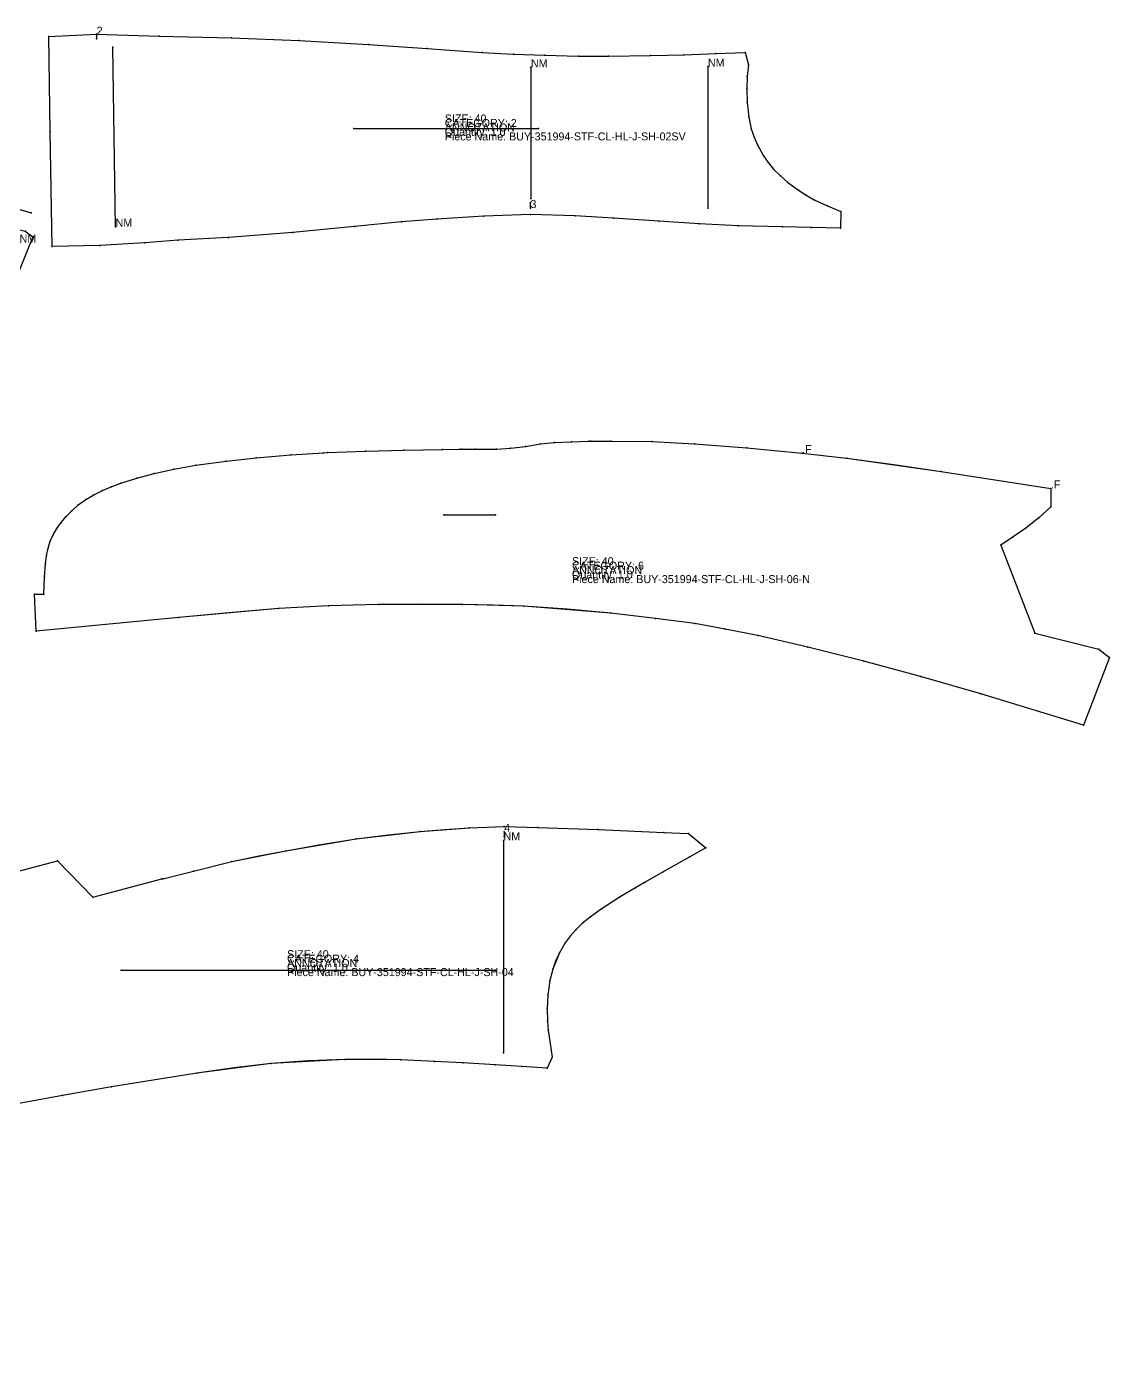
# Model space of a CAD drawing. Extents: x 0 to 67.6, y -21.7 to 36.6.
# Drawn here: x 33.76 to 67.58, y -4.98 to 36.6 of the extents above; entities that cross this region are included whole.
import ezdxf

# ---------------------------------------------------------------- set-up
doc = ezdxf.new("R2010")
doc.units = 0

# ---------------------------------------------------------------- blocks, each defined once
blk = doc.blocks.new('BUY-351994-STF-CL-HL-J-SH-01_40')
at = {"layer": '1'}
for points in [[(1.213, 31.8003), (1.22, 32.265), (1.2428, 32.685), (1.2751, 32.946), (1.322, 33.1788), (1.3858, 33.4064), (1.4743, 33.6212), (1.595, 33.8263), (1.7367, 34.0243), (1.8926, 34.2132), (2.0646, 34.3937), (2.2786, 34.5798), (2.5158, 34.7479), (2.7714, 34.8965), (3.0382, 35.0298), (3.3017, 35.1496), (3.6001, 35.2644), (4.1033, 35.4181), (4.6518, 35.5692), (5.5785, 35.7685), (7.2738, 36.0024), (9.9398, 36.2138), (11.134, 36.2528), (12.3333, 36.2822), (13.5377, 36.2835), (14.1657, 36.2835), (16.1341, 36.2835), (17.9935, 36.3588), (18.1104, 36.3583), (20.0727, 36.3252), (21.4023, 36.2526), (22.0398, 36.205), (22.8625, 36.1435), (23.0286, 36.1282), (25.6882, 35.8615), (29.0904, 35.3868), (32.4804, 34.8606)], [(32.4804, 34.8606), (32.481, 34.4239)], [(32.481, 34.4239), (32.1094, 34.0938), (31.8024, 33.821), (31.4478, 33.5542), (30.9762, 33.1994)], [(30.9762, 33.1994), (31.662, 31.4544), (31.662, 31.4544), (31.9814, 30.6444)], [(0, 31.4855), (0.3029, 31.8003)], [(0.3029, 31.8003), (1.213, 31.8003)], [(0.1781, 25.7892), (0, 31.4855)], [(31.9814, 30.6444), (33.7197, 30.21), (33.95, 30.0304)], [(12.1593, 25.4049), (12.0216, 28.9758), (12.0109, 30.0171), (12.0109, 26.1463)], [(33.95, 30.0304), (33.5377, 28.9951), (33.5377, 28.9951), (33.239, 28.2761), (32.9496, 27.603), (32.6423, 26.9317), (32.3139, 26.2947), (31.9705, 25.6693), (31.6925, 25.1897), (31.6925, 25.1897), (31.3971, 24.699), (31.1194, 24.2618)], [(30.7517, 24.1437), (30.3775, 24.4153), (29.9311, 24.7123), (29.3657, 25.0508), (28.6968, 25.4111), (28.0151, 25.7442), (27.5003, 25.978), (26.9585, 26.2075), (26.9362, 26.2149), (26.5441, 26.3444), (26.1185, 26.4695), (25.7012, 26.5782), (25.2817, 26.6644), (24.8198, 26.7275), (24.5013, 26.7497), (24.3726, 26.7584), (24.0697, 26.7567), (23.7978, 26.7365), (23.5721, 26.7013), (23.5721, 26.7013), (23.3973, 26.6471), (23.2212, 26.5728), (23.0286, 26.4597), (22.8451, 26.3222), (22.6964, 26.1828), (22.5564, 26.0182), (22.4587, 25.8751), (22.4587, 25.8751), (22.3995, 25.7622), (22.3267, 25.5976), (22.1452, 25.0814)], [(12.0109, 26.1463), (10.1905, 26.0546), (8.0171, 25.9581), (5.9077, 25.9058), (4.1151, 25.867), (1.678, 25.8188), (1.678, 25.8188), (0.1781, 25.7892)], [(22.1452, 25.0814), (20.802, 25.2746), (19.5294, 25.4518), (18.5878, 25.5566), (17.7864, 25.6291), (17.0242, 25.671), (16.2864, 25.6869), (15.6678, 25.6704), (15.052, 25.6295), (14.4087, 25.5958), (13.7235, 25.5447), (12.1593, 25.4049)], [(31.1194, 24.2618), (30.7517, 24.1437)]]:
    blk.add_lwpolyline(points, dxfattribs=at)
at = {"layer": '10'}
for p, q in [((23.9306, 26.775), (23.9306, 27.7497)), ((1.6781, 25.9815), (1.6781, 26.0828))]:
    blk.add_line(p, q, dxfattribs=at)
at = {"layer": '2'}
for p in [(16.1341, 36.2835), (15.2601, 36.0077), (16.1327, 36.0076), (2.2024, 35.3845), (2.2024, 35.3845), (11.1351, 35.3845), (15.6351, 35.3845), (20.88, 35.3845), (20.88, 35.3845), (11.1351, 34.7595), (15.6351, 34.7595), (31.64, 34.7152), (32.4804, 34.8606), (32.4804, 34.8606), (30.137, 34.3288), (32.481, 34.4239), (32.481, 34.4239), (29.5416, 33.863), (30.9762, 33.1994), (30.9762, 33.1994), (23.5915, 32.8311), (23.5915, 32.8311), (23.5915, 32.8311), (24.7326, 32.8311), (24.7326, 32.8311), (24.7326, 32.8311), (0.3029, 31.8003), (0.3029, 31.8003), (1.213, 31.8003), (1.213, 31.8003), (30.7448, 31.7225), (0, 31.4855), (0, 31.4855), (31.662, 31.4544), (13.9099, 31.1371), (20.1013, 31.1371), (33.8987, 30.7798), (31.9814, 30.6444), (31.9814, 30.6444), (1.5529, 30.1277), (11.998, 29.9777), (12.0109, 30.0171), (12.1859, 30.1277), (15.2601, 29.9777), (15.5327, 29.9777), (33.7197, 30.21), (33.95, 30.0304), (33.95, 30.0304), (12.0109, 29.6027), (15.417, 29.6027), (15.542, 29.7277), (15.667, 29.6027), (19.4051, 29.6027), (20.9011, 29.6027), (20.9011, 29.6027), (21.9984, 29.8461), (21.9984, 29.8461), (33.5421, 29.8461), (33.5421, 29.8461), (11.998, 29.2277), (15.2601, 29.2277), (15.5347, 29.2277), (12.0216, 28.9758), (33.5377, 28.9951), (33.5377, 28.9951), (23.5915, 28.3943), (23.5915, 28.3943), (24.3413, 28.3943), (24.3413, 28.3943), (24.3413, 28.3943), (25.4932, 28.3267), (25.4938, 28.3267), (25.4938, 28.3267), (23.9306, 27.7497), (25.4932, 27.0486), (23.5721, 26.7013), (23.9306, 26.775), (2.2024, 26.2233), (26.9362, 26.2149), (26.9585, 26.2075), (0.1781, 25.7892), (0.1781, 25.7892), (1.678, 25.8188), (1.6781, 26.0828), (1.6781, 25.9815), (12.0109, 26.1463), (12.0109, 26.1463), (15.2601, 26.0383), (22.4587, 25.8751), (22.4587, 25.8751), (12.1593, 25.4049), (12.1593, 25.4049), (17.7864, 25.6291), (20.88, 25.6727), (21.9984, 25.5163), (22.1452, 25.0814), (22.1452, 25.0814), (31.6925, 25.1897), (31.6925, 25.1897), (30.7517, 24.1437), (30.7517, 24.1437), (31.1194, 24.2618), (31.1194, 24.2618)]:
    blk.add_point(p, dxfattribs=at)
at = {"layer": '3'}
for p in [(9.9398, 36.2138), (11.134, 36.2528), (12.3333, 36.2822), (13.5377, 36.2835), (14.1657, 36.2835), (17.9935, 36.3588), (18.1104, 36.3583), (20.0727, 36.3252), (21.4023, 36.2526), (22.0398, 36.205), (5.5785, 35.7685), (7.2738, 36.0024), (22.8625, 36.1435), (23.0286, 36.1282), (25.6882, 35.8615), (4.1033, 35.4181), (4.6518, 35.5692), (29.0904, 35.3868), (3.0382, 35.0298), (3.3017, 35.1496), (3.6001, 35.2644), (2.2786, 34.5798), (2.5158, 34.7479), (2.7714, 34.8965), (1.8926, 34.2132), (2.0646, 34.3937), (1.595, 33.8263), (1.7367, 34.0243), (31.8024, 33.821), (32.1094, 34.0938), (1.3858, 33.4064), (1.4743, 33.6212), (31.4478, 33.5542), (1.2751, 32.946), (1.322, 33.1788), (1.2428, 32.685), (1.22, 32.265), (31.662, 31.4544), (33.239, 28.2761), (32.9496, 27.603), (23.3973, 26.6471), (23.5721, 26.7013), (23.7978, 26.7365), (24.0697, 26.7567), (24.3726, 26.7584), (24.5013, 26.7497), (24.8198, 26.7275), (25.2817, 26.6644), (32.6423, 26.9317), (22.8451, 26.3222), (23.0286, 26.4597), (23.2212, 26.5728), (25.7012, 26.5782), (26.1185, 26.4695), (26.5441, 26.3444), (32.3139, 26.2947), (1.678, 25.8188), (4.1151, 25.867), (5.9077, 25.9058), (8.0171, 25.9581), (10.1905, 26.0546), (22.5564, 26.0182), (22.6964, 26.1828), (27.5003, 25.978), (13.7235, 25.5447), (14.4087, 25.5958), (15.052, 25.6295), (15.6678, 25.6704), (16.2864, 25.6869), (17.0242, 25.671), (18.5878, 25.5566), (19.5294, 25.4518), (22.3267, 25.5976), (22.3995, 25.7622), (28.0151, 25.7442), (28.6968, 25.4111), (31.9705, 25.6693), (20.802, 25.2746), (29.3657, 25.0508), (29.9311, 24.7123), (31.3971, 24.699), (30.3775, 24.4153)]:
    blk.add_point(p, dxfattribs=at)
at = {"layer": '4'}
for p in [(9.9398, 36.2138, 0.1181), (14.1657, 36.2835, 0.1181), (16.1341, 36.2835, 0.1181), (18.1104, 36.3583, 0.1181), (23.0286, 36.1282, 0.1181), (29.0904, 35.3868, 0.1181), (31.662, 31.4544, 0.1181), (33.5377, 28.9951, 0.1181), (23.5721, 26.7013, 0.1181), (24.5013, 26.7497, 0.1181), (26.9362, 26.2149, 0.1181), (1.678, 25.8188, 0.1181), (22.5564, 26.0182, 0.1181), (17.7864, 25.6291, 0.1181), (31.6925, 25.1897, 0.1181)]:
    blk.add_point(p, dxfattribs=at)
at = {"layer": '5'}
blk.add_line((13.9099, 31.1371), (20.1013, 31.1371), dxfattribs=at)
at = {"layer": '7'}
blk.add_line((13.9099, 31.1371), (20.1013, 31.1371), dxfattribs=at)
at = {"layer": '8'}
for p, q in [((15.2601, 36.0077), (15.2601, 29.9777)), ((16.1327, 36.0076), (33.8987, 30.7798)), ((2.2024, 35.3845), (20.88, 35.3845)), ((2.2024, 26.2233), (2.2024, 35.3845)), ((11.1351, 35.3845), (11.1351, 34.7595)), ((15.6351, 35.3845), (15.6351, 34.7595)), ((20.88, 25.6727), (20.88, 35.3845)), ((30.7448, 31.7225), (31.64, 34.7152)), ((30.137, 34.3288), (29.5416, 33.863)), ((24.7326, 32.8311), (23.5915, 32.8311)), ((23.5915, 32.8311), (24.3413, 28.3943)), ((23.5915, 32.8311), (23.5915, 28.3943)), ((33.5421, 29.8461), (24.7326, 32.8311)), ((24.7326, 32.8311), (25.4938, 28.3267)), ((12.1859, 30.1277), (1.5529, 30.1277)), ((21.9984, 25.5163), (21.9984, 29.8461)), ((33.5421, 29.8461), (21.9984, 29.8461)), ((15.2601, 29.2277), (15.2601, 26.0383)), ((24.3413, 28.3943), (23.5915, 28.3943)), ((24.3413, 28.3943), (25.4938, 28.3267)), ((25.4932, 28.3267), (25.4932, 27.0486))]:
    blk.add_line(p, q, dxfattribs=at)
for points in [[(11.998, 29.9777), (15.5327, 29.9777), (20.9011, 29.6027)], [(11.998, 29.2277), (15.5347, 29.2277), (20.9011, 29.6027)], [(12.0109, 29.6027), (15.417, 29.6027), (15.542, 29.7277), (15.667, 29.6027), (19.4051, 29.6027)]]:
    blk.add_lwpolyline(points, dxfattribs=at)
at = {"layer": '84'}
for points in [[(1.213, 31.8003), (1.22, 32.265), (1.2428, 32.685), (1.2751, 32.946), (1.322, 33.1788), (1.3858, 33.4064), (1.4743, 33.6212), (1.595, 33.8263), (1.7367, 34.0243), (1.8926, 34.2132), (2.0646, 34.3937), (2.2786, 34.5798), (2.5158, 34.7479), (2.7714, 34.8965), (3.0382, 35.0298), (3.3017, 35.1496), (3.6001, 35.2644), (4.1033, 35.4181), (4.6518, 35.5692), (5.1136, 35.6763), (5.5785, 35.7685), (6.4242, 35.8992), (7.2738, 36.0024), (8.6054, 36.1251), (9.9398, 36.2138), (11.134, 36.2528), (12.3333, 36.2822), (13.5377, 36.2835), (14.1657, 36.2835), (16.1341, 36.2835), (17.9935, 36.3588), (18.1104, 36.3583), (19.0916, 36.3477), (20.0727, 36.3252), (21.4023, 36.2526), (22.0398, 36.205), (22.8625, 36.1435), (23.0286, 36.1282), (24.3592, 36.0024), (25.6882, 35.8615), (27.3908, 35.6354), (29.0904, 35.3868), (32.4804, 34.8606)], [(32.4804, 34.8606), (32.481, 34.4239)], [(32.481, 34.4239), (32.1094, 34.0938), (31.8024, 33.821), (31.4478, 33.5542), (30.9762, 33.1994)], [(30.9762, 33.1994), (31.662, 31.4544), (31.662, 31.4544), (31.9814, 30.6444)], [(0, 31.4855), (0.3029, 31.8003)], [(0.3029, 31.8003), (1.213, 31.8003)], [(0.1781, 25.7892), (0, 31.4855)], [(31.9814, 30.6444), (33.7197, 30.21), (33.95, 30.0304)], [(12.1593, 25.4049), (12.0216, 28.9758), (12.0109, 30.0171), (12.0109, 26.1463)], [(33.95, 30.0304), (33.5377, 28.9951), (33.5377, 28.9951), (33.239, 28.2761), (32.9496, 27.603), (32.6423, 26.9317), (32.3139, 26.2947), (31.9705, 25.6693), (31.6925, 25.1897), (31.6925, 25.1897), (31.3971, 24.699), (31.1194, 24.2618)], [(30.7517, 24.1437), (30.3775, 24.4153), (29.9311, 24.7123), (29.3657, 25.0508), (28.6968, 25.4111), (28.0151, 25.7442), (27.5003, 25.978), (26.9585, 26.2075), (26.9362, 26.2149), (26.5441, 26.3444), (26.1185, 26.4695), (25.7012, 26.5782), (25.2817, 26.6644), (24.8198, 26.7275), (24.5013, 26.7497), (24.3726, 26.7584), (24.0697, 26.7567), (23.7978, 26.7365), (23.5721, 26.7013), (23.5721, 26.7013), (23.3973, 26.6471), (23.2212, 26.5728), (23.0286, 26.4597), (22.8451, 26.3222), (22.6964, 26.1828), (22.5564, 26.0182), (22.4587, 25.8751), (22.4587, 25.8751), (22.3995, 25.7622), (22.3267, 25.5976), (22.1452, 25.0814)], [(12.0109, 26.1463), (10.1905, 26.0546), (8.0171, 25.9581), (5.9077, 25.9058), (4.1151, 25.867), (1.678, 25.8188), (1.678, 25.8188), (0.1781, 25.7892)], [(22.1452, 25.0814), (20.802, 25.2746), (19.5294, 25.4518), (18.5878, 25.5566), (17.7864, 25.6291), (17.0242, 25.671), (16.2864, 25.6869), (15.6678, 25.6704), (15.052, 25.6295), (14.4087, 25.5958), (13.7235, 25.5447), (12.1593, 25.4049)], [(31.1194, 24.2618), (30.7517, 24.1437)]]:
    blk.add_lwpolyline(points, dxfattribs=at)
at = {"layer": '85'}
for points in [[(15.2601, 36.0077), (15.2601, 29.9777)], [(16.1327, 36.0076), (33.8987, 30.7798)], [(2.2024, 35.3845), (20.88, 35.3845)], [(2.2024, 26.2233), (2.2024, 35.3845)], [(11.1351, 35.3845), (11.1351, 34.7595)], [(15.6351, 35.3845), (15.6351, 34.7595)], [(20.88, 25.6727), (20.88, 35.3845)], [(30.7448, 31.7225), (31.64, 34.7152)], [(30.137, 34.3288), (29.5416, 33.863)], [(24.7326, 32.8311), (23.5915, 32.8311)], [(23.5915, 32.8311), (24.3413, 28.3943)], [(23.5915, 32.8311), (23.5915, 28.3943)], [(33.5421, 29.8461), (24.7326, 32.8311)], [(24.7326, 32.8311), (25.4938, 28.3267)], [(12.1859, 30.1277), (1.5529, 30.1277)], [(11.998, 29.9777), (15.5327, 29.9777), (20.9011, 29.6027)], [(11.998, 29.2277), (15.5347, 29.2277), (20.9011, 29.6027)], [(12.0109, 29.6027), (15.417, 29.6027), (15.542, 29.7277), (15.667, 29.6027), (19.4051, 29.6027)], [(21.9984, 25.5163), (21.9984, 29.8461)], [(33.5421, 29.8461), (21.9984, 29.8461)], [(15.2601, 29.2277), (15.2601, 26.0383)], [(24.3413, 28.3943), (23.5915, 28.3943)], [(24.3413, 28.3943), (25.4938, 28.3267)], [(25.4932, 28.3267), (25.4932, 27.0486)]]:
    blk.add_lwpolyline(points, dxfattribs=at)
at = {"layer": '1'}
for s, p in [('ANNOTATION', (16.975, 30.5312)), ('SIZE: 40', (16.975, 30.8112)), ('CATEGORY: 1-1', (16.975, 30.6712)), ('Quantity: 1,0', (16.975, 30.3912)), ('Piece Name: BUY-351994-STF-CL-HL-J-SH-01', (16.975, 30.2512))]:
    blk.add_text(s, height=0.25, dxfattribs=at).set_placement(p)
at = {"layer": '10'}
for s, p in [('5', (23.9306, 26.775)), ('2', (1.6781, 25.9815))]:
    blk.add_text(s, height=0.25, dxfattribs=at).set_placement(p)
at = {"layer": '8'}
for p in [(15.2601, 36.0077), (16.1327, 36.0076), (2.2024, 35.3845), (11.1351, 35.3845), (15.6351, 35.3845), (30.137, 34.3288), (23.5915, 32.8311), (23.5915, 32.8311), (24.7326, 32.8311), (24.7326, 32.8311), (30.7448, 31.7225), (12.1859, 30.1277), (11.998, 29.9777), (33.5421, 29.8461), (33.5421, 29.8461), (12.0109, 29.6027), (11.998, 29.2277), (15.2601, 29.2277), (24.3413, 28.3943), (24.3413, 28.3943), (25.4932, 28.3267), (2.2024, 26.2233), (20.88, 25.6727), (21.9984, 25.5163)]:
    blk.add_text('NM', height=0.25, dxfattribs=at).set_placement(p)
at = {"layer": '85'}
for p in [(15.2601, 36.0077), (16.1327, 36.0076), (2.2024, 35.3845), (11.1351, 35.3845), (15.6351, 35.3845), (30.137, 34.3288), (23.5915, 32.8311), (23.5915, 32.8311), (24.7326, 32.8311), (24.7326, 32.8311), (30.7448, 31.7225), (12.1859, 30.1277), (11.998, 29.9777), (33.5421, 29.8461), (33.5421, 29.8461), (12.0109, 29.6027), (11.998, 29.2277), (15.2601, 29.2277), (24.3413, 28.3943), (24.3413, 28.3943), (25.4932, 28.3267), (2.2024, 26.2233), (20.88, 25.6727), (21.9984, 25.5163)]:
    blk.add_text('NM', height=0.25, dxfattribs=at).set_placement(p)
blk = doc.blocks.new('BUY-351994-STF-CL-HL-J-SH-02SV_40')
at = {"layer": '1'}
for points in [[(34.4499, 36.2907), (35.948, 36.3587), (35.948, 36.3587), (37.8971, 36.2985), (40.1615, 36.2496), (42.2698, 36.1681), (44.4406, 36.0417), (46.2734, 35.9095), (46.2734, 35.9095), (47.9865, 35.7907), (48.9653, 35.7394), (49.9417, 35.7028), (50.9965, 35.6795), (51.9354, 35.6755), (51.9354, 35.6755), (53.2412, 35.6927), (54.2836, 35.721), (55.2878, 35.7559), (56.2048, 35.7877)], [(34.5549, 29.7267), (34.4949, 33.3222), (34.4499, 36.2907)], [(56.2048, 35.7877), (56.3015, 35.406), (56.2672, 35.0398), (56.2486, 34.6602), (56.2635, 34.2317), (56.3137, 33.7673), (56.3937, 33.4005), (56.4801, 33.1475), (56.5839, 32.9018), (56.7699, 32.5619), (56.9202, 32.3511), (57.0874, 32.1477), (57.3005, 31.9327), (57.5295, 31.7316), (57.8617, 31.4852), (58.1059, 31.3278), (58.3586, 31.1855), (58.7725, 30.9994), (59.1921, 30.8254)], [(59.1921, 30.8254), (59.1738, 30.3047)], [(59.1738, 30.3047), (58.2653, 30.3261), (57.3651, 30.3473), (55.9794, 30.3786), (54.7614, 30.4388), (54.7614, 30.4388), (53.5096, 30.5221), (52.0891, 30.6167), (50.8833, 30.6886), (49.4962, 30.7274), (49.4962, 30.7274), (48.0421, 30.6732), (46.5757, 30.5823), (45.4687, 30.4979), (44.002, 30.3551), (42.0715, 30.1671), (40.0645, 30.0083), (38.4943, 29.9214), (37.4498, 29.8387), (36.0478, 29.7642), (34.5549, 29.7267)]]:
    blk.add_lwpolyline(points, dxfattribs=at)
at = {"layer": '10'}
for p, q in [((35.9476, 36.3444), (35.9476, 36.2135)), ((49.4962, 30.9299), (49.4962, 31.0993))]:
    blk.add_line(p, q, dxfattribs=at)
at = {"layer": '2'}
for p in [(34.4499, 36.2907), (34.4499, 36.2907), (35.9476, 36.3444), (35.9476, 36.2135), (35.948, 36.3587), (35.948, 36.3587), (36.4552, 35.9524), (46.2734, 35.9095), (56.2048, 35.7877), (56.2048, 35.7877), (51.9354, 35.6755), (55.0372, 35.3491), (56.3015, 35.406), (49.5111, 35.3303), (56.3137, 33.7673), (43.9789, 33.4102), (49.7475, 33.4102), (49.5111, 31.2273), (49.4962, 31.0993), (49.4962, 30.9299), (55.0372, 30.9262), (59.1921, 30.8254), (59.1921, 30.8254), (45.4687, 30.4979), (49.4962, 30.7274), (49.4962, 30.7274), (54.7614, 30.4388), (54.7614, 30.4388), (36.5403, 30.3425), (59.1738, 30.3047), (59.1738, 30.3047), (34.5549, 29.7267), (34.5549, 29.7267)]:
    blk.add_point(p, dxfattribs=at)
at = {"layer": '3'}
for p in [(37.8971, 36.2985), (40.1615, 36.2496), (42.2698, 36.1681), (44.4406, 36.0417), (46.2734, 35.9095), (47.9865, 35.7907), (48.9653, 35.7394), (49.9417, 35.7028), (50.9965, 35.6795), (51.9354, 35.6755), (53.2412, 35.6927), (54.2836, 35.721), (55.2878, 35.7559), (56.2672, 35.0398), (56.2486, 34.6602), (56.2635, 34.2317), (34.4949, 33.3222), (56.3937, 33.4005), (56.4801, 33.1475), (56.5839, 32.9018), (56.7699, 32.5619), (56.9202, 32.3511), (57.0874, 32.1477), (57.3005, 31.9327), (57.5295, 31.7316), (57.8617, 31.4852), (58.1059, 31.3278), (58.3586, 31.1855), (58.7725, 30.9994), (44.002, 30.3551), (46.5757, 30.5823), (48.0421, 30.6732), (50.8833, 30.6886), (52.0891, 30.6167), (53.5096, 30.5221), (55.9794, 30.3786), (40.0645, 30.0083), (42.0715, 30.1671), (57.3651, 30.3473), (58.2653, 30.3261), (36.0478, 29.7642), (37.4498, 29.8387), (38.4943, 29.9214)]:
    blk.add_point(p, dxfattribs=at)
at = {"layer": '4'}
for p in [(35.948, 36.3587, 0.1181), (46.2734, 35.9095, 0.1181), (51.9354, 35.6755, 0.1181), (56.3137, 33.7673, 0.1181), (34.4949, 33.3222, 0.1181), (49.4962, 30.7274, 0.1181), (54.7614, 30.4388, 0.1181), (36.0478, 29.7642, 0.1181)]:
    blk.add_point(p, dxfattribs=at)
at = {"layer": '5'}
blk.add_line((43.9789, 33.4102), (49.7475, 33.4102), dxfattribs=at)
at = {"layer": '7'}
blk.add_line((43.9789, 33.4102), (49.7475, 33.4102), dxfattribs=at)
at = {"layer": '8'}
for p, q in [((36.5403, 30.3425), (36.4552, 35.9524)), ((55.0372, 35.3491), (55.0372, 30.9262)), ((49.5111, 35.3303), (49.5111, 31.2273))]:
    blk.add_line(p, q, dxfattribs=at)
at = {"layer": '84'}
for points in [[(34.4499, 36.2907), (35.948, 36.3587), (35.948, 36.3587), (37.8971, 36.2985), (40.1615, 36.2496), (42.2698, 36.1681), (44.4406, 36.0417), (46.2734, 35.9095), (46.2734, 35.9095), (47.9865, 35.7907), (48.9653, 35.7394), (49.9417, 35.7028), (50.9965, 35.6795), (51.9354, 35.6755), (51.9354, 35.6755), (53.2412, 35.6927), (54.2836, 35.721), (55.2878, 35.7559), (56.2048, 35.7877)], [(34.5549, 29.7267), (34.4949, 33.3222), (34.4499, 36.2907)], [(56.2048, 35.7877), (56.3015, 35.406), (56.2672, 35.0398), (56.2486, 34.6602), (56.2635, 34.2317), (56.3137, 33.7673), (56.3937, 33.4005), (56.4801, 33.1475), (56.5839, 32.9018), (56.7699, 32.5619), (56.9202, 32.3511), (57.0874, 32.1477), (57.3005, 31.9327), (57.5295, 31.7316), (57.8617, 31.4852), (58.1059, 31.3278), (58.3586, 31.1855), (58.7725, 30.9994), (59.1921, 30.8254)], [(59.1921, 30.8254), (59.1738, 30.3047)], [(59.1738, 30.3047), (58.2653, 30.3261), (57.3651, 30.3473), (55.9794, 30.3786), (54.7614, 30.4388), (54.7614, 30.4388), (53.5096, 30.5221), (52.0891, 30.6167), (50.8833, 30.6886), (49.4962, 30.7274), (49.4962, 30.7274), (48.0421, 30.6732), (46.5757, 30.5823), (45.4687, 30.4979), (44.002, 30.3551), (42.0715, 30.1671), (40.0645, 30.0083), (38.4943, 29.9214), (37.4498, 29.8387), (36.0478, 29.7642), (34.5549, 29.7267)]]:
    blk.add_lwpolyline(points, dxfattribs=at)
at = {"layer": '85'}
for points in [[(36.5403, 30.3425), (36.4552, 35.9524)], [(55.0372, 35.3491), (55.0372, 30.9262)], [(49.5111, 35.3303), (49.5111, 31.2273)]]:
    blk.add_lwpolyline(points, dxfattribs=at)
at = {"layer": '1'}
for s, p in [('SIZE: 40', (46.821, 33.6027)), ('CATEGORY: 2', (46.821, 33.4627)), ('ANNOTATION', (46.821, 33.3227)), ('Quantity: 1,0', (46.821, 33.1827)), ('Piece Name: BUY-351994-STF-CL-HL-J-SH-02SV', (46.821, 33.0427))]:
    blk.add_text(s, height=0.25, dxfattribs=at).set_placement(p)
at = {"layer": '10'}
for s, p in [('2', (35.9476, 36.3444)), ('3', (49.4962, 30.9299))]:
    blk.add_text(s, height=0.25, dxfattribs=at).set_placement(p)
at = {"layer": '8'}
for p in [(49.5111, 35.3303), (55.0372, 35.3491), (36.5403, 30.3425)]:
    blk.add_text('NM', height=0.25, dxfattribs=at).set_placement(p)
at = {"layer": '85'}
for p in [(49.5111, 35.3303), (55.0372, 35.3491), (36.5403, 30.3425)]:
    blk.add_text('NM', height=0.25, dxfattribs=at).set_placement(p)
blk = doc.blocks.new('BUY-351994-STF-CL-HL-J-SH-06-N_40')
at = {"layer": '1'}
for points in [[(34.3011, 18.8601), (34.3187, 19.4012), (34.3485, 19.8171), (34.3845, 20.072), (34.434, 20.298), (34.4994, 20.5168), (34.5858, 20.7201), (34.7035, 20.9149), (34.8431, 21.1054), (34.9969, 21.2873), (35.1648, 21.4594), (35.3663, 21.6612), (35.6069, 21.8276), (35.865, 21.9735), (36.1336, 22.1039), (36.3987, 22.2207), (36.6984, 22.3319), (37.2007, 22.4885), (37.7492, 22.6396), (38.3613, 22.7713), (39.0497, 22.8952), (39.989, 23.0176), (40.9295, 23.1253), (42.0151, 23.2167), (43.0372, 23.2841), (43.155, 23.2918), (44.3468, 23.3308), (45.5441, 23.3601), (46.7474, 23.3853), (47.2852, 23.3911), (47.3637, 23.3935), (47.7659, 23.3962), (48.4391, 23.395), (48.8676, 23.4262), (49.3435, 23.4795), (49.8076, 23.5594), (50.2483, 23.6084), (50.7782, 23.6279), (51.3182, 23.6437), (51.3969, 23.6437), (52.0147, 23.6437), (53.2867, 23.6392), (54.6194, 23.5666), (56.2482, 23.4419), (57.9791, 23.2721), (59.3778, 23.1127), (62.3173, 22.6996), (65.7486, 22.167)], [(65.7486, 22.167), (65.7494, 21.5977)], [(65.7494, 21.5977), (65.3762, 21.2479), (64.9679, 20.9221), (64.5718, 20.6554), (64.1855, 20.3954)], [(64.1855, 20.3954), (65.2495, 17.648)], [(34.0551, 17.7077), (34.0111, 18.8626)], [(34.0111, 18.8626), (34.3011, 18.8601)], [(66.7679, 14.7768), (63.5645, 15.7466), (63.5645, 15.7466), (61.6804, 16.2955), (59.9123, 16.7738), (58.1548, 17.206), (56.5999, 17.5731), (55.5799, 17.774), (54.631, 17.9438), (53.4053, 18.1086), (53.4053, 18.1086), (52.0063, 18.2751), (49.2857, 18.4851), (47.3771, 18.5416), (44.7544, 18.5422), (44.7544, 18.5422), (43.1911, 18.5005), (41.6297, 18.413), (38.5161, 18.1394), (34.0551, 17.7077)], [(65.2495, 17.648), (67.2478, 17.1458), (67.5755, 16.8901)], [(67.5755, 16.8901), (66.7679, 14.7768)]]:
    blk.add_lwpolyline(points, dxfattribs=at)
at = {"layer": '2'}
for p in [(49.3435, 23.4795), (49.8076, 23.5594), (65.7486, 22.167), (65.7486, 22.167), (46.7929, 21.3432), (48.4026, 21.3432), (65.7494, 21.5977), (65.7494, 21.5977), (64.1855, 20.3954), (64.1855, 20.3954), (34.0111, 18.8626), (34.0111, 18.8626), (34.3011, 18.8601), (34.3011, 18.8601), (44.7544, 18.5422), (53.4053, 18.1086), (34.0551, 17.7077), (34.0551, 17.7077), (65.2495, 17.648), (65.2495, 17.648), (67.2478, 17.1458), (67.5755, 16.8901), (67.5755, 16.8901), (63.5645, 15.7466), (66.7679, 14.7768), (66.7679, 14.7768)]:
    blk.add_point(p, dxfattribs=at)
at = {"layer": '3'}
for p in [(43.155, 23.2918), (44.3468, 23.3308), (45.5441, 23.3601), (46.7474, 23.3853), (47.2852, 23.3911), (47.3637, 23.3935), (47.7659, 23.3962), (48.4391, 23.395), (48.8676, 23.4262), (50.2483, 23.6084), (50.7782, 23.6279), (51.3182, 23.6437), (51.3969, 23.6437), (52.0147, 23.6437), (53.2867, 23.6392), (54.6194, 23.5666), (56.2482, 23.4419), (39.0497, 22.8952), (39.989, 23.0176), (40.9295, 23.1253), (42.0151, 23.2167), (43.0372, 23.2841), (57.9791, 23.2721), (59.3778, 23.1127), (37.2007, 22.4885), (37.7492, 22.6396), (38.3613, 22.7713), (62.3173, 22.6996), (36.1336, 22.1039), (36.3987, 22.2207), (36.6984, 22.3319), (35.3663, 21.6612), (35.6069, 21.8276), (35.865, 21.9735), (34.9969, 21.2873), (35.1648, 21.4594), (65.3762, 21.2479), (34.7035, 20.9149), (34.8431, 21.1054), (64.9679, 20.9221), (34.4994, 20.5168), (34.5858, 20.7201), (64.5718, 20.6554), (34.3845, 20.072), (34.434, 20.298), (34.3485, 19.8171), (34.3187, 19.4012), (41.6297, 18.413), (43.1911, 18.5005), (44.7544, 18.5422), (47.3771, 18.5416), (49.2857, 18.4851), (38.5161, 18.1394), (52.0063, 18.2751), (53.4053, 18.1086), (54.631, 17.9438), (55.5799, 17.774), (56.5999, 17.5731), (58.1548, 17.206), (59.9123, 16.7738), (61.6804, 16.2955), (63.5645, 15.7466)]:
    blk.add_point(p, dxfattribs=at)
at = {"layer": '4'}
for p in [(47.2852, 23.3911, 0.1181), (49.3435, 23.4795, 0.1181), (51.3969, 23.6437, 0.1181), (43.0372, 23.2841, 0.1181), (62.3173, 22.6996, 0.1181), (44.7544, 18.5422, 0.1181), (53.4053, 18.1086, 0.1181), (63.5645, 15.7466, 0.1181)]:
    blk.add_point(p, dxfattribs=at)
at = {"layer": '5'}
blk.add_line((46.7929, 21.3432), (48.4026, 21.3432), dxfattribs=at)
at = {"layer": '7'}
blk.add_line((46.7929, 21.3432), (48.4026, 21.3432), dxfattribs=at)
at = {"layer": '84'}
for points in [[(34.3011, 18.8601), (34.3187, 19.4012), (34.3485, 19.8171), (34.3845, 20.072), (34.434, 20.298), (34.4994, 20.5168), (34.5858, 20.7201), (34.7035, 20.9149), (34.8431, 21.1054), (34.9969, 21.2873), (35.1648, 21.4594), (35.3663, 21.6612), (35.6069, 21.8276), (35.865, 21.9735), (36.1336, 22.1039), (36.3987, 22.2207), (36.6984, 22.3319), (37.2007, 22.4885), (37.7492, 22.6396), (38.3613, 22.7713), (39.0497, 22.8952), (39.989, 23.0176), (40.9295, 23.1253), (42.0151, 23.2167), (43.0372, 23.2841), (43.155, 23.2918), (44.3468, 23.3308), (45.5441, 23.3601), (46.7474, 23.3853), (47.2852, 23.3911), (47.3637, 23.3935), (47.7659, 23.3962), (48.4391, 23.395), (48.8676, 23.4262), (49.3435, 23.4795), (49.8076, 23.5594), (50.2483, 23.6084), (50.7782, 23.6279), (51.3182, 23.6437), (51.3969, 23.6437), (52.0147, 23.6437), (53.2867, 23.6392), (54.6194, 23.5666), (56.2482, 23.4419), (57.9791, 23.2721), (59.3778, 23.1127), (60.8486, 22.9134), (62.3173, 22.6996), (65.7486, 22.167)], [(65.7486, 22.167), (65.7494, 21.5977)], [(65.7494, 21.5977), (65.3762, 21.2479), (64.9679, 20.9221), (64.5718, 20.6554), (64.1855, 20.3954)], [(64.1855, 20.3954), (65.2495, 17.648)], [(34.0551, 17.7077), (34.0111, 18.8626)], [(34.0111, 18.8626), (34.3011, 18.8601)], [(66.7679, 14.7768), (63.5645, 15.7466), (63.5645, 15.7466), (61.6804, 16.2955), (59.9123, 16.7738), (58.1548, 17.206), (56.5999, 17.5731), (55.5799, 17.774), (54.631, 17.9438), (53.4053, 18.1086), (53.4053, 18.1086), (52.0063, 18.2751), (50.6471, 18.3948), (49.2857, 18.4851), (48.3317, 18.5223), (47.3771, 18.5416), (46.0658, 18.5509), (44.7544, 18.5422), (44.7544, 18.5422), (43.1911, 18.5005), (41.6297, 18.413), (40.0723, 18.2839), (38.5161, 18.1394), (34.0551, 17.7077)], [(65.2495, 17.648), (67.2478, 17.1458), (67.5755, 16.8901)], [(67.5755, 16.8901), (66.7679, 14.7768)]]:
    blk.add_lwpolyline(points, dxfattribs=at)
at = {"layer": '1'}
for s, p in [('.F', (57.9791, 23.2721)), ('.F', (65.7486, 22.167)), ('SIZE: 40', (50.7933, 19.7702)), ('ANNOTATION', (50.7933, 19.4902)), ('Quantity: 1,0', (50.7933, 19.3502)), ('CATEGORY: 6', (50.7933, 19.6302)), ('Piece Name: BUY-351994-STF-CL-HL-J-SH-06-N', (50.7933, 19.2102))]:
    blk.add_text(s, height=0.25, dxfattribs=at).set_placement(p)
blk = doc.blocks.new('BUY-351994-STF-CL-HL-J-SH-04_40')
at = {"layer": '1'}
for points in [[(35.8255, 9.4022), (37.9881, 9.9671), (38.0101, 9.9725), (38.0101, 9.9725), (38.9753, 10.2113), (40.1646, 10.5144), (41.8591, 10.8403), (44.0482, 11.223), (46.051, 11.4488), (47.5793, 11.5644), (48.6739, 11.6101), (48.6739, 11.6101), (49.7291, 11.5712), (51.6103, 11.5073), (53.6634, 11.4224), (54.4266, 11.3841)], [(54.4266, 11.3841), (54.9722, 10.935)], [(54.9722, 10.935), (54.4714, 10.6529), (54.4714, 10.6529), (53.6432, 10.1863), (53.078, 9.8677), (53.078, 9.8677), (52.7512, 9.6835), (52.2964, 9.4034), (51.6993, 9.0177), (51.3582, 8.7778), (51.1253, 8.583), (50.908, 8.3746), (50.7374, 8.1772), (50.5836, 7.9723), (50.3909, 7.6402), (50.1911, 7.1532), (50.1034, 6.7938), (50.1034, 6.7938), (50.0423, 6.3351), (50.0171, 5.9121), (50.0264, 5.5361), (50.0468, 5.2411), (50.1713, 4.3993), (50.0128, 4.0543)], [(28.8179, 8.9987), (30.8182, 9.5035), (30.8182, 9.5035), (34.728, 10.5345)], [(34.728, 10.5345), (35.8255, 9.4022)], [(30.4318, 2.505), (28.8179, 8.9987)], [(50.0128, 4.0543), (49.2274, 4.1056), (48.3904, 4.1605), (47.3839, 4.221), (46.4946, 4.2676), (46.4946, 4.2676), (45.4479, 4.3194), (43.7025, 4.326), (41.4031, 4.1994), (39.0761, 3.9036), (36.413, 3.4675), (36.413, 3.4675), (34.8795, 3.2041), (32.4954, 2.7613), (32.4954, 2.7613), (30.9076, 2.2523)], [(30.9076, 2.2523), (30.4318, 2.505)]]:
    blk.add_lwpolyline(points, dxfattribs=at)
at = {"layer": '10'}
blk.add_line((48.674, 11.4383), (48.674, 11.2855), dxfattribs=at)
at = {"layer": '2'}
for p in [(48.6739, 11.6101), (48.6739, 11.6101), (48.674, 11.4383), (48.674, 11.2855), (54.4266, 11.3841), (54.4266, 11.3841), (48.6547, 11.1733), (54.9722, 10.935), (54.9722, 10.935), (34.728, 10.5345), (34.728, 10.5345), (54.4714, 10.6529), (37.9881, 9.9671), (38.0101, 9.9725), (38.0101, 9.9725), (53.078, 9.8677), (30.8182, 9.5035), (30.8182, 9.5035), (35.8255, 9.4022), (35.8255, 9.4022), (28.8179, 8.9987), (28.8179, 8.9987), (31.2178, 7.7798), (36.7165, 7.119), (48.4053, 7.119), (50.1034, 6.7938), (50.1034, 6.7938), (46.4946, 4.2676), (46.4946, 4.2676), (48.6548, 4.538), (50.1713, 4.3993), (50.0128, 4.0543), (50.0128, 4.0543), (36.413, 3.4675), (36.413, 3.4675), (32.3999, 3.1402), (30.4318, 2.505), (30.4318, 2.505), (32.4954, 2.7613), (32.4954, 2.7613), (30.9076, 2.2523), (30.9076, 2.2523)]:
    blk.add_point(p, dxfattribs=at)
at = {"layer": '3'}
for p in [(46.051, 11.4488), (47.5793, 11.5644), (49.7291, 11.5712), (51.6103, 11.5073), (53.6634, 11.4224), (41.8591, 10.8403), (44.0482, 11.223), (40.1646, 10.5144), (54.4714, 10.6529), (38.9753, 10.2113), (53.6432, 10.1863), (52.7512, 9.6835), (53.078, 9.8677), (52.2964, 9.4034), (51.3582, 8.7778), (51.6993, 9.0177), (50.908, 8.3746), (51.1253, 8.583), (50.5836, 7.9723), (50.7374, 8.1772), (50.3909, 7.6402), (50.1911, 7.1532), (50.0423, 6.3351), (50.0171, 5.9121), (50.0264, 5.5361), (50.0468, 5.2411), (41.4031, 4.1994), (43.7025, 4.326), (45.4479, 4.3194), (47.3839, 4.221), (48.3904, 4.1605), (39.0761, 3.9036), (49.2274, 4.1056), (34.8795, 3.2041)]:
    blk.add_point(p, dxfattribs=at)
at = {"layer": '4'}
for p in [(48.6739, 11.6101, 0.1181), (54.4714, 10.6529, 0.1181), (38.0101, 9.9725, 0.1181), (53.078, 9.8677, 0.1181), (30.8182, 9.5035, 0.1181), (50.1034, 6.7938, 0.1181), (46.4946, 4.2676, 0.1181), (36.413, 3.4675, 0.1181), (32.4954, 2.7613, 0.1181)]:
    blk.add_point(p, dxfattribs=at)
at = {"layer": '5'}
blk.add_line((36.7165, 7.119), (48.4053, 7.119), dxfattribs=at)
at = {"layer": '7'}
blk.add_line((36.7165, 7.119), (48.4053, 7.119), dxfattribs=at)
at = {"layer": '8'}
for p, q in [((48.6547, 11.1733), (48.6548, 4.538)), ((32.3999, 3.1402), (31.2178, 7.7798))]:
    blk.add_line(p, q, dxfattribs=at)
at = {"layer": '84'}
for points in [[(35.8255, 9.4022), (37.9881, 9.9671), (38.0101, 9.9725), (38.0101, 9.9725), (38.9753, 10.2113), (40.1646, 10.5144), (41.0102, 10.6853), (41.8591, 10.8403), (42.9519, 11.0421), (44.0482, 11.223), (45.0481, 11.3479), (46.051, 11.4488), (46.8146, 11.5132), (47.5793, 11.5644), (48.6739, 11.6101), (48.6739, 11.6101), (49.7291, 11.5712), (51.6103, 11.5073), (53.6634, 11.4224), (54.4266, 11.3841)], [(54.4266, 11.3841), (54.9722, 10.935)], [(54.9722, 10.935), (54.4714, 10.6529), (54.4714, 10.6529), (53.6432, 10.1863), (53.078, 9.8677), (53.078, 9.8677), (52.7512, 9.6835), (52.2964, 9.4034), (51.6993, 9.0177), (51.3582, 8.7778), (51.1253, 8.583), (50.908, 8.3746), (50.7374, 8.1772), (50.5836, 7.9723), (50.3909, 7.6402), (50.2824, 7.4002), (50.1911, 7.1532), (50.1034, 6.7938), (50.1034, 6.7938), (50.0423, 6.3351), (50.0171, 5.9121), (50.0264, 5.5361), (50.0468, 5.2411), (50.1713, 4.3993), (50.0128, 4.0543)], [(28.8179, 8.9987), (30.8182, 9.5035), (30.8182, 9.5035), (34.728, 10.5345)], [(34.728, 10.5345), (35.8255, 9.4022)], [(30.4318, 2.505), (28.8179, 8.9987)], [(50.0128, 4.0543), (49.2274, 4.1056), (48.3904, 4.1605), (47.3839, 4.221), (46.4946, 4.2676), (46.4946, 4.2676), (45.4479, 4.3194), (44.5752, 4.3339), (43.7025, 4.326), (42.5517, 4.281), (41.4031, 4.1994), (40.2377, 4.0668), (39.0761, 3.9036), (36.413, 3.4675), (36.413, 3.4675), (34.8795, 3.2041), (32.4954, 2.7613), (32.4954, 2.7613), (30.9076, 2.2523)], [(30.9076, 2.2523), (30.4318, 2.505)]]:
    blk.add_lwpolyline(points, dxfattribs=at)
at = {"layer": '85'}
for points in [[(48.6547, 11.1733), (48.6548, 4.538)], [(32.3999, 3.1402), (31.2178, 7.7798)]]:
    blk.add_lwpolyline(points, dxfattribs=at)
at = {"layer": '1'}
for s, p in [('SIZE: 40', (41.895, 7.4912)), ('CATEGORY: 4', (41.895, 7.3512)), ('ANNOTATION', (41.895, 7.2112)), ('Quantity: 1,0', (41.895, 7.0712)), ('Piece Name: BUY-351994-STF-CL-HL-J-SH-04', (41.895, 6.9312))]:
    blk.add_text(s, height=0.25, dxfattribs=at).set_placement(p)
at = {"layer": '10'}
blk.add_text('4', height=0.25, dxfattribs=at).set_placement((48.674, 11.4383))
at = {"layer": '8'}
for p in [(48.6547, 11.1733), (32.3999, 3.1402)]:
    blk.add_text('NM', height=0.25, dxfattribs=at).set_placement(p)
at = {"layer": '85'}
for p in [(48.6547, 11.1733), (32.3999, 3.1402)]:
    blk.add_text('NM', height=0.25, dxfattribs=at).set_placement(p)

msp = doc.modelspace()

# ---------------------------------------------------------------- block references
at = {"layer": '1'}
for name in ['BUY-351994-STF-CL-HL-J-SH-02SV_40', 'BUY-351994-STF-CL-HL-J-SH-01_40', 'BUY-351994-STF-CL-HL-J-SH-06-N_40', 'BUY-351994-STF-CL-HL-J-SH-04_40']:
    msp.add_blockref(name, (0, 0), dxfattribs=at)

doc.saveas('drawing.dxf')
